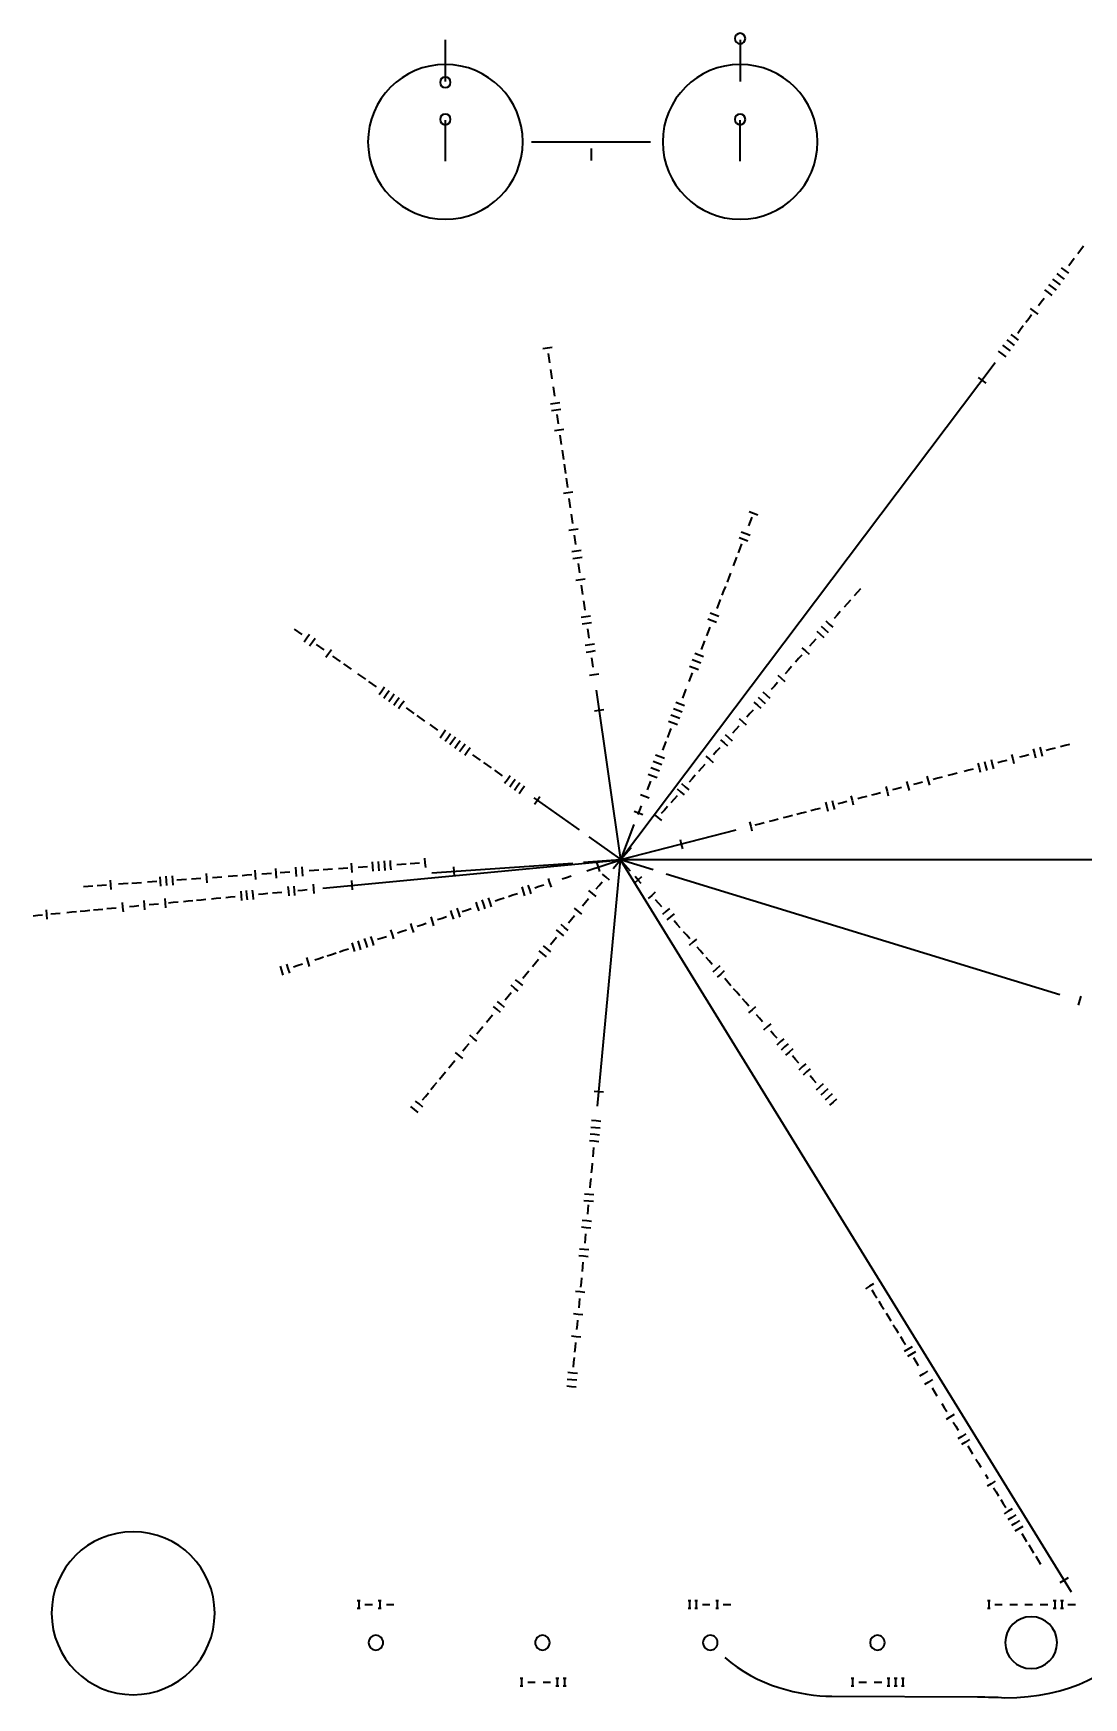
# Model space of a CAD drawing. Header units: inches. Extents: x -764 to 2449, y -1837 to 671.
# Drawn here: x -764 to 766, y -1837 to 587 of the extents above; entities that cross this region are included whole.
import ezdxf

# ---------------------------------------------------------------- set-up
doc = ezdxf.new("R2010")
doc.units = ezdxf.units.IN
doc.header["$MEASUREMENT"] = 0
doc.layers.add('Layer 1', color=7, linetype='Continuous')

# ---------------------------------------------------------------- blocks, each defined once
blk = doc.blocks.new('block 2')
at = {"layer": 'Layer 1', "color": 7, "lineweight": 35}
for points in [[(-164.2, 578), (-164.2, 517.1)], [(265.2, 578), (265.2, 517.1)], [(-163.9, 401.2), (-163.9, 460.7)], [(265.5, 401.2), (265.5, 460.7)], [(-38.7, 429.2), (134.6, 429.2)], [(48, 419.5), (48, 402.3)], [(757.1, 266.9), (761.3, 272.4), (765.4, 277.9)], [(732.8, 246), (738.3, 241.9), (743.7, 237.8)], [(743.8, 249.2), (747.9, 254.6), (752, 260.1)], [(714.4, 221.7), (719.9, 217.5), (725.4, 213.4)], [(720.2, 229.4), (725.7, 225.2), (731.2, 221.1)], [(726.3, 237.5), (731.8, 233.4), (737.3, 229.2)], [(699.7, 190.8), (703.8, 196.3), (708, 201.7)], [(708.5, 213.8), (714, 209.7), (719.4, 205.6)], [(681.5, 166.7), (685.7, 172.2), (689.8, 177.6)], [(687.9, 186.6), (693.4, 182.4), (698.9, 178.3)], [(659.5, 148.8), (664.9, 144.7), (670.4, 140.6)], [(669.5, 150.7), (673.6, 156.2), (677.7, 161.7)], [(-22.2, 128.2), (-15.4, 129.2), (-8.6, 130.1)], [(641.1, 124.6), (646.6, 120.4), (652.1, 116.3)], [(647.5, 133), (653, 128.9), (658.5, 124.8)], [(653.5, 141), (659, 136.8), (664.5, 132.7)], [(-14.2, 120.8), (-13.3, 114), (-12.3, 107.2)], [(-11, 97.8), (-10, 91.1), (-9, 84.3)], [(636.6, 107.2), (90.8, -616.5)], [(612.1, 86.1), (617.5, 81.9), (623, 77.8)], [(-10.8, 47.8), (-4, 48.8), (2.8, 49.8)], [(-7.3, 72.3), (-6.3, 65.5), (-5.4, 58.7)], [(-9.4, 37.9), (-2.6, 38.9), (4.2, 39.9)], [(-1.6, 32.2), (-0.6, 25.4), (0.3, 18.6)], [(-5.2, 8.9), (1.6, 9.9), (8.4, 10.8)], [(2.7, 1.8), (3.7, -5), (4.7, -11.8)], [(5.8, -19.9), (6.8, -26.7), (7.7, -33.4)], [(8.7, -40.4), (9.7, -47.2), (10.7, -54)], [(11.6, -60.7), (12.6, -67.5), (13.6, -74.3)], [(7.8, -82.4), (14.6, -81.4), (21.4, -80.4)], [(15.8, -90.2), (16.8, -96.9), (17.8, -103.7)], [(19.1, -112.9), (20, -119.7), (21, -126.5)], [(282.4, -117.4), (280, -123.8), (277.5, -130.2)], [(278.2, -109.2), (284.6, -111.7), (291, -114.1)], [(15.5, -136.3), (22.3, -135.3), (29.1, -134.4)], [(23.5, -143.7), (24.4, -150.5), (25.4, -157.3)], [(266.9, -138.6), (273.3, -141), (279.7, -143.5)], [(19.9, -167.5), (26.7, -166.5), (33.5, -165.5)], [(267.4, -156.4), (265, -162.9), (262.5, -169.3)], [(263.7, -147.1), (270.1, -149.5), (276.5, -152)], [(21.4, -177.7), (28.2, -176.7), (35, -175.8)], [(29.4, -185.1), (30.3, -191.9), (31.3, -198.7)], [(260.1, -175.6), (257.6, -182), (255.2, -188.4)], [(25.8, -209), (32.6, -208.1), (39.4, -207.1)], [(33.8, -216.6), (34.8, -223.4), (35.8, -230.1)], [(251, -199.1), (248.6, -205.5), (246.2, -211.9)], [(37.1, -239.2), (38, -246), (39, -252.8)], [(236.3, -237.6), (233.8, -244), (231.4, -250.4)], [(243.7, -218.3), (241.2, -224.7), (238.8, -231.1)], [(425.8, -238.5), (421.2, -243.6), (416.7, -248.7)], [(440.6, -221.7), (436.1, -226.9), (431.5, -232)], [(33.6, -263.1), (40.3, -262.2), (47.1, -261.2)], [(218.1, -265.7), (224.5, -268.2), (230.9, -270.6)], [(221.6, -256.8), (228, -259.2), (234.4, -261.7)], [(411.1, -255), (406.6, -260.2), (402, -265.3)], [(-384.4, -280.4), (-373.2, -288.3)], [(-370, -299), (-366, -293.4), (-362.1, -287.8)], [(34.9, -272.9), (41.7, -272), (48.5, -271)], [(42.9, -280.2), (43.9, -287), (44.8, -293.8)], [(221, -277.5), (218.5, -283.9), (216.1, -290.3)], [(376.8, -283.4), (381.9, -288), (387.1, -292.5)], [(383.2, -276.2), (388.3, -280.7), (393.4, -285.3)], [(389.9, -268.6), (395.1, -273.1), (400.2, -277.7)], [(-361.8, -304.8), (-357.8, -299.2), (-353.9, -293.6)], [(-352.4, -303), (-341.2, -310.9)], [(-338.1, -321.5), (-334.2, -315.9), (-330.2, -310.3)], [(39.4, -303.9), (46.2, -302.9), (52.9, -302)], [(40.8, -313.9), (47.6, -312.9), (54.4, -311.9)], [(213.3, -297.5), (210.8, -303.9), (208.4, -310.3)], [(355.3, -307.7), (360.4, -312.2), (365.6, -316.8)], [(375.4, -295.3), (370.8, -300.5), (366.3, -305.6)], [(-328.6, -319.8), (-317.4, -327.7)], [(-312.6, -331), (-301.4, -338.9)], [(48.9, -322.5), (49.9, -329.3), (50.9, -336.1)], [(191.7, -334.6), (198.1, -337), (204.5, -339.5)], [(195.4, -324.9), (201.8, -327.4), (208.2, -329.8)], [(199, -315.6), (205.4, -318.1), (211.8, -320.6)], [(340.1, -335.2), (335.5, -340.3), (331, -345.5)], [(355, -318.4), (350.4, -323.5), (345.9, -328.6)], [(-291.9, -345.6), (-280.7, -353.6)], [(-276.2, -356.6), (-265, -364.6)], [(45.6, -347.7), (52.4, -346.7), (59.2, -345.8)], [(195.4, -344.2), (192.9, -350.6), (190.5, -357)], [(319.6, -358.3), (315.1, -363.4), (310.5, -368.5)], [(320, -347.5), (325.1, -352.1), (330.2, -356.6)], [(-260.7, -376), (-256.8, -370.4), (-252.8, -364.8)], [(-253.7, -381), (-249.8, -375.4), (-245.8, -369.8)], [(-246.4, -386.1), (-242.5, -380.5), (-238.5, -374.9)], [(-239.3, -391.1), (-235.4, -385.5), (-231.4, -379.9)], [(-232.2, -396.1), (-228.3, -390.5), (-224.3, -384.9)], [(55.7, -369.7), (90.8, -616.5)], [(171.6, -387), (178, -389.5), (184.4, -391.9)], [(186.2, -368), (183.8, -374.5), (181.3, -380.9)], [(285.2, -386.8), (290.3, -391.3), (295.5, -395.9)], [(291.5, -379.7), (296.6, -384.3), (301.7, -388.8)], [(298.3, -372), (303.4, -376.6), (308.6, -381.1)], [(-221.3, -395.4), (-210.2, -403.3)], [(-205.7, -406.4), (-194.5, -414.4)], [(53, -399.5), (59.8, -398.6), (66.6, -397.6)], [(164.5, -405.5), (170.9, -407.9), (177.3, -410.4)], [(168.1, -396.1), (174.5, -398.6), (180.9, -401)], [(263.9, -410.9), (269, -415.4), (274.1, -420)], [(284, -398.5), (279.5, -403.6), (274.9, -408.7)], [(-186.9, -419.6), (-175.7, -427.5)], [(-171.9, -438.7), (-167.9, -433), (-164, -427.4)], [(-164.4, -443.9), (-160.5, -438.3), (-156.5, -432.7)], [(164.2, -425.4), (161.7, -431.8), (159.3, -438.2)], [(161.1, -414.4), (167.5, -416.9), (173.9, -419.3)], [(243.3, -434.1), (248.5, -438.6), (253.6, -443.2)], [(263.4, -421.8), (258.8, -426.9), (254.3, -432)], [(-157.4, -448.8), (-153.5, -443.2), (-149.5, -437.6)], [(-150.4, -453.8), (-146.4, -448.2), (-142.5, -442.6)], [(-143.4, -458.7), (-139.4, -453.1), (-135.5, -447.5)], [(-135.7, -464.1), (-131.8, -458.5), (-127.8, -452.9)], [(157, -444.2), (154.5, -450.6), (152.1, -457)], [(235.5, -453.3), (230.9, -458.4), (226.4, -463.5)], [(236.6, -441.6), (241.8, -446.2), (246.9, -450.7)], [(692.1, -454.9), (693.8, -461.6), (695.5, -468.2)], [(701.8, -452.5), (703.5, -459.1), (705.2, -465.7)], [(724.2, -453.8), (717.6, -455.5), (711, -457.2)], [(745.1, -448.4), (738.5, -450.1), (731.8, -451.8)], [(-124.5, -463.6), (-113.3, -471.6)], [(-108.5, -474.9), (-97.3, -482.8)], [(135, -482.2), (141.4, -484.7), (147.8, -487.1)], [(138.6, -473), (145, -475.4), (151.4, -477.9)], [(142.1, -463.8), (148.5, -466.3), (154.9, -468.7)], [(213.9, -477.6), (209.4, -482.8), (204.8, -487.9)], [(215.4, -465.6), (220.5, -470.1), (225.7, -474.7)], [(604.8, -484.4), (598.2, -486.2), (591.6, -487.9)], [(611.6, -475.6), (613.3, -482.3), (615, -488.9)], [(621.1, -473.2), (622.8, -479.8), (624.5, -486.5)], [(630.7, -470.7), (632.4, -477.4), (634.1, -484)], [(653.8, -471.9), (647.1, -473.6), (640.5, -475.3)], [(660.6, -463), (662.3, -469.7), (664, -476.3)], [(685.5, -463.7), (678.9, -465.4), (672.2, -467.1)], [(-92.5, -486.2), (-81.3, -494.1)], [(-77.8, -505), (-73.8, -499.4), (-69.8, -493.8)], [(-70.4, -510.2), (-66.5, -504.6), (-62.5, -499)], [(-63.5, -515), (-59.5, -509.4), (-55.6, -503.8)], [(-56.6, -519.9), (-52.7, -514.3), (-48.7, -508.7)], [(134.8, -502), (132.4, -508.4), (129.9, -514.8)], [(131.4, -491.7), (137.8, -494.1), (144.2, -496.6)], [(180, -505.5), (185.1, -510.1), (190.3, -514.6)], [(199.9, -493.4), (195.4, -498.5), (190.8, -503.7)], [(507.7, -502.3), (509.4, -509), (511.2, -515.6)], [(530.8, -503.5), (524.1, -505.2), (517.5, -506.9)], [(537.4, -494.7), (539.1, -501.3), (540.9, -508)], [(559.7, -496), (553, -497.8), (546.4, -499.5)], [(581.2, -490.5), (574.5, -492.2), (567.9, -493.9)], [(-35.3, -526.5), (30.8, -573.1)], [(-34.2, -535.7), (-30.2, -530.1), (-26.3, -524.5)], [(120, -521.5), (126.4, -523.9), (132.8, -526.4)], [(173.4, -523.3), (168.9, -528.4), (164.3, -533.6)], [(173.4, -513), (178.5, -517.5), (183.7, -522.1)], [(389.6, -532.7), (391.3, -539.3), (393.1, -545.9)], [(399.1, -530.2), (400.8, -536.9), (402.5, -543.5)], [(420.8, -531.7), (414.1, -533.5), (407.5, -535.2)], [(426.5, -523.2), (428.2, -529.8), (429.9, -536.5)], [(449.7, -524.3), (443.1, -526), (436.5, -527.7)], [(469.9, -519.1), (463.3, -520.8), (456.7, -522.5)], [(477.6, -510), (479.3, -516.7), (481, -523.3)], [(500.3, -511.3), (493.7, -513), (487, -514.7)], [(110.7, -545.5), (117.1, -548), (123.5, -550.4)], [(121, -538), (118.5, -544.4), (116.1, -550.8)], [(140.2, -550.4), (145.4, -555), (150.5, -559.5)], [(159.5, -539), (154.9, -544.2), (150.4, -549.3)], [(320.8, -557.4), (314.2, -559.1), (307.5, -560.8)], [(341.3, -552.2), (334.7, -553.9), (328, -555.6)], [(361.2, -547), (354.6, -548.8), (347.9, -550.5)], [(381.6, -541.8), (375, -543.5), (368.3, -545.2)], [(110.6, -565), (90.8, -616.5)], [(259, -573.3), (90.8, -616.5)], [(278.9, -561.1), (280.6, -567.7), (282.3, -574.4)], [(300, -562.8), (293.3, -564.5), (286.7, -566.2)], [(44.9, -583), (89.9, -615)], [(106.3, -599), (90.8, -616.5)], [(177.7, -587.1), (179.4, -593.7), (181.1, -600.4)], [(-411.5, -629.4), (-411, -636.2), (-410.5, -643.1)], [(-382.6, -627.3), (-382.1, -634.2), (-381.6, -641)], [(-373.4, -626.7), (-372.9, -633.5), (-372.4, -640.4)], [(-342.4, -657.8), (90.8, -616.5)], [(-306.3, -628.9), (-313.2, -629.4), (-320, -629.9)], [(-301.3, -621.7), (-300.9, -628.5), (-300.4, -635.3)], [(-277.5, -626.9), (-284.4, -627.4), (-291.2, -627.8)], [(-270.8, -619.5), (-270.3, -626.4), (-269.8, -633.2)], [(-261.8, -618.9), (-261.3, -625.7), (-260.8, -632.6)], [(-253.1, -618.3), (-252.6, -625.1), (-252.2, -632)], [(-244.7, -617.7), (-244.3, -624.5), (-243.8, -631.4)], [(-221.2, -622.9), (-228.1, -623.4), (-234.9, -623.9)], [(-201.8, -621.6), (-208.6, -622), (-215.5, -622.5)], [(-194.3, -614.1), (-193.8, -621), (-193.3, -627.8)], [(-184, -635.8), (21.7, -621.4)], [(-152.1, -626.7), (-151.6, -633.5), (-151.1, -640.3)], [(90.9, -616.5), (36.9, -620.3)], [(41.8, -632.6), (90.8, -616.5)], [(60.8, -633.6), (58.7, -627), (56.6, -620.5)], [(57.4, -975.6), (90.8, -616.5)], [(80.5, -629.1), (90.8, -616.5)], [(747.7, -1683.6), (90.8, -616.5)], [(138.7, -631.2), (90.8, -616.5)], [(105.6, -633.3), (90.8, -616.5)], [(93.9, -616.2), (1291.9, -616.2)], [(-657.5, -653.5), (-664.3, -654), (-671.2, -654.5)], [(-652.2, -646.3), (-651.7, -653.1), (-651.2, -659.9)], [(-626.3, -651.3), (-633.2, -651.8), (-640, -652.3)], [(-606.9, -649.9), (-613.7, -650.4), (-620.6, -650.9)], [(-584.4, -648.4), (-591.2, -648.9), (-598, -649.4)], [(-579.9, -641.2), (-579.4, -648), (-578.9, -654.9)], [(-571.1, -640.6), (-570.6, -647.4), (-570.1, -654.2)], [(-562.1, -639.9), (-561.6, -646.8), (-561.2, -653.6)], [(-541.4, -645.3), (-548.3, -645.8), (-555.1, -646.3)], [(-520.3, -643.9), (-527.1, -644.4), (-534, -644.9)], [(-512.7, -636.5), (-512.2, -643.3), (-511.7, -650.2)], [(-489.5, -641.7), (-496.3, -642.2), (-503.2, -642.7)], [(-466.7, -640.1), (-473.5, -640.6), (-480.4, -641.1)], [(-446.2, -638.7), (-453.1, -639.2), (-459.9, -639.7)], [(-441.5, -631.5), (-441, -638.3), (-440.5, -645.2)], [(-417.6, -636.7), (-424.4, -637.2), (-431.3, -637.7)], [(-390.9, -634.8), (-397.8, -635.3), (-404.6, -635.8)], [(-348.6, -631.8), (-355.4, -632.3), (-362.3, -632.8)], [(-355.2, -665.9), (-355.8, -659), (-356.4, -652.2)], [(-328.6, -630.4), (-335.4, -630.9), (-342.3, -631.4)], [(-299.2, -660.5), (-299.8, -653.7), (-300.5, -646.9)], [(-39.1, -666.3), (-41.3, -659.8), (-43.4, -653.3)], [(-33.8, -657.3), (-27.3, -655.2), (-20.8, -653.1)], [(-9.6, -656.6), (-11.8, -650.1), (-13.9, -643.6)], [(5.9, -644.3), (12.5, -642.2), (19, -640)], [(55.7, -659.1), (60.1, -653.8), (64.5, -648.5)], [(75.1, -646.3), (69.9, -642), (64.6, -637.6)], [(121.7, -641.3), (116.6, -645.9), (111.4, -650.4)], [(121.3, -651.2), (116.8, -646.1), (112.3, -640.9)], [(157.5, -636.9), (730.8, -812.7)], [(-677.5, -654.9), (-684.4, -655.4), (-691.2, -655.9)], [(-633.1, -692.3), (-633.7, -685.5), (-634.4, -678.7)], [(-601.7, -689.4), (-602.3, -682.5), (-603, -675.7)], [(-571.2, -686.5), (-571.9, -679.6), (-572.5, -672.8)], [(-567.2, -679.2), (-560.4, -678.5), (-553.5, -677.9)], [(-545.6, -677.1), (-538.7, -676.5), (-531.9, -675.8)], [(-526.7, -675.3), (-519.9, -674.7), (-513.1, -674)], [(-504.9, -673.2), (-498.1, -672.6), (-491.2, -671.9)], [(-484.1, -671.3), (-477.2, -670.6), (-470.4, -670)], [(-460.5, -675.9), (-461.1, -669.1), (-461.8, -662.2)], [(-452.4, -675.1), (-453.1, -668.3), (-453.7, -661.5)], [(-443.6, -674.3), (-444.3, -667.5), (-444.9, -660.6)], [(-436.3, -666.7), (-429.4, -666.1), (-422.6, -665.4)], [(-416.1, -664.8), (-409.3, -664.1), (-402.5, -663.5)], [(-391.6, -669.3), (-392.2, -662.5), (-392.9, -655.7)], [(-383.2, -668.5), (-383.8, -661.7), (-384.5, -654.9)], [(-379, -661.3), (-372.2, -660.6), (-365.3, -660)], [(-115.1, -691.1), (-117.2, -684.6), (-119.3, -678.1)], [(-106, -688.2), (-108.1, -681.7), (-110.3, -675.1)], [(-97, -685.2), (-99.1, -678.7), (-101.2, -672.2)], [(-91.4, -676.2), (-84.9, -674.1), (-78.4, -671.9)], [(-72.2, -669.9), (-65.7, -667.7), (-59.1, -665.6)], [(-48.2, -669.3), (-50.3, -662.7), (-52.5, -656.2)], [(35.7, -683.4), (40.1, -678.1), (44.4, -672.9)], [(55.4, -670.2), (50.2, -665.9), (44.9, -661.5)], [(141.6, -663.9), (136.4, -668.5), (131.3, -673)], [(151.2, -685.3), (146.7, -680.1), (142.1, -675)], [(-764.3, -698), (-757.5, -697.3), (-750.7, -696.7)], [(-744, -702.9), (-744.7, -696.1), (-745.3, -689.3)], [(-739, -695.5), (-732.2, -694.9), (-725.4, -694.2)], [(-715.3, -693.3), (-708.4, -692.6), (-701.6, -692)], [(-695.9, -691.4), (-689, -690.8), (-682.2, -690.1)], [(-676.6, -689.6), (-669.8, -688.9), (-662.9, -688.3)], [(-657.2, -687.7), (-650.4, -687.1), (-643.6, -686.5)], [(-624.4, -684.6), (-617.5, -684), (-610.7, -683.3)], [(-595.4, -681.9), (-588.6, -681.2), (-581.8, -680.6)], [(-180.8, -712.7), (-182.9, -706.1), (-185, -699.6)], [(-175.4, -703.7), (-168.9, -701.6), (-162.4, -699.4)], [(-152, -703.2), (-154.2, -696.7), (-156.3, -690.2)], [(-142.6, -700.2), (-144.7, -693.6), (-146.9, -687.1)], [(-139.7, -692), (-133.2, -689.8), (-126.6, -687.7)], [(15.2, -708.3), (19.6, -703), (23.9, -697.7)], [(34.5, -695.7), (29.2, -691.3), (23.9, -687)], [(162.2, -687.5), (157.1, -692), (151.9, -696.5)], [(168.9, -695.1), (163.7, -699.6), (158.6, -704.1)], [(-239.2, -731.8), (-241.3, -725.3), (-243.5, -718.8)], [(-233.8, -722.8), (-227.2, -720.7), (-220.7, -718.5)], [(-210.2, -722.3), (-212.3, -715.8), (-214.4, -709.2)], [(-205, -713.4), (-198.4, -711.2), (-191.9, -709.1)], [(8.4, -727.3), (3.1, -722.9), (-2.1, -718.6)], [(14.9, -719.5), (9.6, -715.1), (4.3, -710.7)], [(178, -715.9), (173.5, -710.7), (169, -705.6)], [(191.9, -731.7), (187.4, -726.5), (182.9, -721.4)], [(-318.3, -750.5), (-311.8, -748.4), (-305.3, -746.2)], [(-295.8, -750.3), (-298, -743.8), (-300.1, -737.3)], [(-287.1, -747.5), (-289.2, -740.9), (-291.3, -734.4)], [(-277.4, -744.3), (-279.5, -737.8), (-281.7, -731.3)], [(-268.4, -741.4), (-270.5, -734.8), (-272.7, -728.3)], [(-263, -732.4), (-256.4, -730.2), (-249.9, -728.1)], [(-16.8, -758), (-22.1, -753.6), (-27.4, -749.2)], [(-10.7, -750.5), (-16, -746.2), (-21.3, -741.8)], [(-10.9, -740), (-6.5, -734.7), (-2.1, -729.4)], [(201.5, -732.3), (196.3, -736.8), (191.2, -741.3)], [(211.5, -754), (207, -748.9), (202.5, -743.7)], [(-400.2, -784.5), (-402.3, -778), (-404.4, -771.5)], [(-390.9, -781.5), (-393.1, -775), (-395.2, -768.4)], [(-385.2, -772.4), (-378.7, -770.3), (-372.2, -768.1)], [(-361.8, -771.9), (-363.9, -765.4), (-366, -758.9)], [(-354.5, -762.3), (-347.9, -760.2), (-341.4, -758)], [(-336.3, -756.4), (-329.8, -754.3), (-323.3, -752.1)], [(-37.1, -771.8), (-32.8, -766.5), (-28.4, -761.2)], [(224.7, -769), (220.1, -763.9), (215.6, -758.7)], [(235.7, -771.2), (230.5, -775.7), (225.4, -780.3)], [(-57.9, -807.9), (-63.2, -803.5), (-68.5, -799.1)], [(-51.4, -799.9), (-56.7, -795.5), (-62, -791.2)], [(-51.4, -789.1), (-47, -783.8), (-42.6, -778.5)], [(242, -778.4), (236.9, -783), (231.7, -787.5)], [(251.9, -800), (247.3, -794.9), (242.8, -789.7)], [(-77.8, -831.9), (-83, -827.5), (-88.3, -823.1)], [(-77.2, -820.4), (-72.8, -815.1), (-68.5, -809.9)], [(264.7, -814.7), (260.2, -809.6), (255.7, -804.4)], [(277.8, -829.6), (273.3, -824.5), (268.8, -819.3)], [(758.1, -828.2), (760.1, -821.6), (762.1, -815.1)], [(-104.3, -853.2), (-99.9, -847.9), (-95.5, -842.6)], [(-83.6, -839), (-88.9, -834.6), (-94.2, -830.2)], [(287.8, -830.7), (282.7, -835.2), (277.5, -839.7)], [(298, -852.6), (293.5, -847.5), (288.9, -842.3)], [(-118.2, -880.9), (-123.4, -876.6), (-128.7, -872.2)], [(-118.1, -870.1), (-113.7, -864.8), (-109.4, -859.5)], [(309.7, -855.5), (304.5, -860.1), (299.4, -864.6)], [(319, -876.6), (314.5, -871.4), (309.9, -866.3)], [(-138.5, -894.8), (-134.1, -889.5), (-129.7, -884.2)], [(328.9, -877.4), (323.7, -882), (318.6, -886.5)], [(335.2, -884.6), (330, -889.1), (324.9, -893.7)], [(341.8, -892.1), (336.6, -896.7), (331.5, -901.2)], [(-158.9, -919.6), (-154.5, -914.3), (-150.2, -909)], [(-138.8, -906), (-144.1, -901.6), (-149.4, -897.3)], [(350.6, -912.6), (346.1, -907.4), (341.5, -902.3)], [(360.8, -913.8), (355.6, -918.3), (350.5, -922.9)], [(367.2, -921.1), (362, -925.7), (356.9, -930.2)], [(-185.1, -951.4), (-180.8, -946.1), (-176.4, -940.8)], [(-172.7, -936.3), (-168.3, -931), (-163.9, -925.7)], [(376.1, -941.7), (371.6, -936.5), (367, -931.4)], [(386.4, -943), (381.2, -947.5), (376.1, -952)], [(-197.1, -976.7), (-202.4, -972.3), (-207.7, -968)], [(-197.5, -966.4), (-193.1, -961.2), (-188.8, -955.9)], [(52.6, -953.4), (59.4, -954), (66.2, -954.7)], [(392.9, -950.4), (387.7, -954.9), (382.6, -959.5)], [(399.2, -957.7), (394.1, -962.2), (388.9, -966.7)], [(405.8, -965.1), (400.7, -969.7), (395.5, -974.2)], [(-203.8, -984.9), (-209.1, -980.5), (-214.4, -976.1)], [(46.8, -1015.8), (53.6, -1016.5), (60.4, -1017.1)], [(47.7, -1005.9), (54.5, -1006.6), (61.3, -1007.2)], [(48.6, -995.8), (55.5, -996.5), (62.3, -997.1)], [(45.9, -1025.5), (52.7, -1026.1), (59.5, -1026.8)], [(51.8, -1035.7), (51.2, -1042.5), (50.5, -1049.3)], [(49.7, -1058.7), (49, -1065.6), (48.4, -1072.4)], [(47.6, -1080.9), (47, -1087.7), (46.3, -1094.5)], [(37.7, -1112.9), (44.6, -1113.5), (51.4, -1114.1)], [(38.7, -1103), (45.5, -1103.6), (52.3, -1104.3)], [(44, -1119.3), (43.4, -1126.1), (42.8, -1132.9)], [(34.1, -1151.4), (41, -1152), (47.8, -1152.7)], [(35.1, -1141.5), (41.9, -1142.1), (48.7, -1142.8)], [(40.1, -1161.3), (39.5, -1168.1), (38.9, -1174.9)], [(31.2, -1183.3), (38, -1183.9), (44.8, -1184.5)], [(30.3, -1193.1), (37.1, -1193.7), (43.9, -1194.3)], [(36.3, -1202.5), (35.6, -1209.4), (35, -1216.2)], [(34.1, -1225.4), (33.5, -1232.3), (32.9, -1239.1)], [(459.6, -1234.3), (453.8, -1237.9), (447.9, -1241.5)], [(25.4, -1245), (32.3, -1245.6), (39.1, -1246.2)], [(31.3, -1255.8), (30.7, -1262.6), (30.1, -1269.4)], [(456.9, -1243), (460.5, -1248.8), (464.1, -1254.7)], [(467.2, -1259.7), (470.8, -1265.6), (474.4, -1271.4)], [(22.4, -1277.7), (29.2, -1278.3), (36, -1278.9)], [(477.7, -1276.8), (481.3, -1282.6), (484.9, -1288.4)], [(28.3, -1287.4), (27.7, -1294.2), (27.1, -1301)], [(488.2, -1293.9), (491.8, -1299.7), (495.4, -1305.6)], [(19.4, -1310.2), (26.2, -1310.8), (33, -1311.4)], [(25.3, -1320), (24.7, -1326.8), (24.1, -1333.7)], [(498.8, -1311.1), (502.4, -1316.9), (506, -1322.8)], [(516, -1326), (510.2, -1329.6), (504.3, -1333.1)], [(520.5, -1333.2), (514.6, -1336.8), (508.8, -1340.4)], [(23.3, -1341.8), (22.7, -1348.6), (22, -1355.5)], [(517.5, -1341.5), (521.1, -1347.3), (524.7, -1353.2)], [(13.5, -1373), (20.3, -1373.7), (27.2, -1374.3)], [(14.4, -1363.2), (21.3, -1363.8), (28.1, -1364.4)], [(538, -1361.7), (532.1, -1365.2), (526.3, -1368.8)], [(545.5, -1373.8), (539.6, -1377.4), (533.8, -1381)], [(12.6, -1383), (19.4, -1383.7), (26.2, -1384.3)], [(544.7, -1385.7), (548.3, -1391.5), (551.9, -1397.4)], [(559, -1408.8), (562.6, -1414.6), (566.1, -1420.5)], [(576.8, -1424.7), (570.9, -1428.3), (565.1, -1431.9)], [(575.7, -1436), (579.3, -1441.8), (582.9, -1447.7)], [(594.2, -1453), (588.3, -1456.5), (582.5, -1460.1)], [(599.3, -1461.3), (593.5, -1464.9), (587.6, -1468.4)], [(596.7, -1470.2), (600.3, -1476), (603.9, -1481.9)], [(608.7, -1489.6), (612.3, -1495.4), (615.8, -1501.2)], [(622.6, -1512.2), (626.2, -1518.1)], [(636.6, -1521.9), (630.8, -1525.5), (624.9, -1529.1)], [(634.5, -1531.5), (638.1, -1537.3), (641.6, -1543.2)], [(644.9, -1548.4), (648.5, -1554.3), (652.1, -1560.1)], [(661.3, -1562), (655.5, -1565.6), (649.6, -1569.2)], [(666.7, -1570.9), (660.9, -1574.5), (655.1, -1578)], [(672, -1579.3), (666.1, -1582.9), (660.3, -1586.5)], [(677.1, -1587.7), (671.2, -1591.3), (665.4, -1594.8)], [(675.3, -1597.8), (678.9, -1603.6), (682.5, -1609.5)], [(685.5, -1614.4), (689.1, -1620.2), (692.6, -1626.1)], [(695.7, -1631), (699.3, -1636.8), (702.9, -1642.7)], [(742.8, -1662.7), (736.9, -1666.3), (731.1, -1669.9)], [(-292.5, -1695.7), (-288.3, -1695.7)], [(-290.4, -1696), (-290.4, -1706.9)], [(-261.9, -1695.7), (-257.8, -1695.7)], [(-259.8, -1696), (-259.8, -1706.9)], [(189.5, -1695.7), (193.6, -1695.7)], [(191.6, -1696), (191.6, -1706.9)], [(199, -1695.7), (203.1, -1695.7)], [(201.1, -1696), (201.1, -1706.9)], [(229.6, -1695.7), (233.8, -1695.7)], [(231.7, -1696), (231.7, -1706.9)], [(625.4, -1695.7), (629.6, -1695.7)], [(627.5, -1696), (627.5, -1706.9)], [(721.4, -1695.7), (725.6, -1695.7)], [(723.5, -1696), (723.5, -1706.9)], [(731.8, -1695.7), (736, -1695.7)], [(733.9, -1696), (733.9, -1706.9)], [(-292.5, -1707), (-288.3, -1707)], [(-281.2, -1701.4), (-270.2, -1701.4)], [(-261.9, -1707), (-257.8, -1707)], [(-250, -1701.4), (-239, -1701.4)], [(189.5, -1707), (193.6, -1707)], [(199, -1707), (203.1, -1707)], [(210.2, -1701.4), (221.2, -1701.4)], [(229.6, -1707), (233.8, -1707)], [(240.7, -1701.4), (251.7, -1701.4)], [(625.4, -1707), (629.6, -1707)], [(636, -1701.4), (647, -1701.4)], [(658.1, -1701.4), (669.1, -1701.4)], [(680, -1701.4), (691, -1701.4)], [(702.2, -1701.4), (713.2, -1701.4)], [(721.4, -1707), (725.6, -1707)], [(731.8, -1707), (736, -1707)], [(742.6, -1701.4), (753.5, -1701.4)], [(-55.3, -1808.7), (-51.2, -1808.7)], [(-53.2, -1808.9), (-53.2, -1819.9)], [(-44, -1814.4), (-33.1, -1814.4)], [(-21.7, -1814.4), (-10.8, -1814.4)], [(-3.2, -1808.7), (1, -1808.7)], [(-1.1, -1808.9), (-1.1, -1819.9)], [(7.4, -1808.7), (11.6, -1808.7)], [(9.5, -1808.9), (9.5, -1819.9)], [(426.8, -1808.7), (431, -1808.7)], [(428.9, -1808.9), (428.9, -1819.9)], [(438.1, -1814.4), (449.1, -1814.4)], [(460.4, -1814.4), (471.4, -1814.4)], [(479.2, -1808.7), (483.3, -1808.7)], [(481.2, -1808.9), (481.2, -1819.9)], [(489.7, -1808.7), (493.8, -1808.7)], [(491.7, -1808.9), (491.7, -1819.9)], [(500.1, -1808.7), (504.3, -1808.7)], [(502.2, -1808.9), (502.2, -1819.9)], [(-55.3, -1819.9), (-51.2, -1819.9)], [(-3.2, -1819.9), (1, -1819.9)], [(7.4, -1819.9), (11.6, -1819.9)], [(426.8, -1819.9), (431, -1819.9)], [(479.2, -1819.9), (483.3, -1819.9)], [(489.7, -1819.9), (493.8, -1819.9)], [(500.1, -1819.9), (504.3, -1819.9)]]:
    blk.add_lwpolyline(points, dxfattribs=at)
for points, knots in [([(272.9, 579.8), (272.9, 575.5), (269.5, 572.1), (265.2, 572.1), (261, 572.1), (257.5, 575.5), (257.5, 579.8), (257.5, 584), (261, 587.5), (265.2, 587.5), (269.5, 587.5), (272.9, 584), (272.9, 579.8)], [0, 0, 0, 0, 1, 1, 1, 2, 2, 2, 3, 3, 3, 4, 4, 4, 4]), ([(-51.4, 429.2), (-51.4, 367), (-101.9, 316.5), (-164.1, 316.5), (-226.4, 316.5), (-276.9, 366.9), (-276.9, 429.2), (-276.9, 429.2), (-276.9, 429.2), (-276.9, 429.2), (-276.9, 491.5), (-226.4, 542), (-164.2, 542), (-101.9, 542), (-51.4, 491.5), (-51.4, 429.3), (-51.4, 429.2), (-51.4, 429.2), (-51.4, 429.2)], [0, 0, 0, 0, 1, 1, 1, 2, 2, 2, 3, 3, 3, 4, 4, 4, 5, 5, 5, 6, 6, 6, 6]), ([(378, 429.2), (378, 367), (327.5, 316.5), (265.2, 316.5), (203, 316.5), (152.5, 366.9), (152.5, 429.2), (152.5, 429.2), (152.5, 429.2), (152.5, 429.2), (152.5, 491.5), (202.9, 542), (265.2, 542), (327.5, 542), (377.9, 491.5), (378, 429.3), (378, 429.2), (378, 429.2), (378, 429.2)], [0, 0, 0, 0, 1, 1, 1, 2, 2, 2, 3, 3, 3, 4, 4, 4, 5, 5, 5, 6, 6, 6, 6]), ([(-156.5, 516), (-156.5, 511.7), (-159.9, 508.3), (-164.2, 508.3), (-168.4, 508.3), (-171.9, 511.7), (-171.9, 516), (-171.9, 520.2), (-168.4, 523.7), (-164.2, 523.7), (-159.9, 523.7), (-156.5, 520.2), (-156.5, 516)], [0, 0, 0, 0, 1, 1, 1, 2, 2, 2, 3, 3, 3, 4, 4, 4, 4]), ([(-156.5, 462.1), (-156.5, 457.8), (-159.9, 454.3), (-164.2, 454.3), (-168.4, 454.3), (-171.9, 457.8), (-171.9, 462.1), (-171.9, 466.3), (-168.4, 469.8), (-164.2, 469.8), (-159.9, 469.8), (-156.5, 466.3), (-156.5, 462.1)], [0, 0, 0, 0, 1, 1, 1, 2, 2, 2, 3, 3, 3, 4, 4, 4, 4]), ([(272.9, 462.1), (272.9, 457.8), (269.5, 454.3), (265.2, 454.3), (261, 454.3), (257.5, 457.8), (257.5, 462.1), (257.5, 466.3), (261, 469.8), (265.2, 469.8), (269.5, 469.8), (272.9, 466.3), (272.9, 462.1)], [0, 0, 0, 0, 1, 1, 1, 2, 2, 2, 3, 3, 3, 4, 4, 4, 4]), ([(242.9, -1778.5), (288.5, -1820.1), (354.7, -1835), (398.7, -1835), (398.7, -1835), (611, -1836.1), (611, -1836.1), (626.5, -1836.1), (637.4, -1836.3), (650.6, -1837.2), (840.1, -1837.2), (910.5, -1691.7), (926.9, -1546.7)], [0, 0, 0, 0, 1, 1, 1, 2, 2, 2, 3, 3, 3, 4, 4, 4, 4]), ([(-500.1, -1714.1), (-500.1, -1779.7), (-553.2, -1832.9), (-618.8, -1832.9), (-684.4, -1832.9), (-737.6, -1779.8), (-737.6, -1714.2), (-737.6, -1714.2), (-737.6, -1714.2), (-737.6, -1714.1), (-737.6, -1648.6), (-684.4, -1595.4), (-618.9, -1595.4), (-553.3, -1595.4), (-500.1, -1648.5), (-500.1, -1714.1), (-500.1, -1714.1), (-500.1, -1714.1), (-500.1, -1714.1)], [0, 0, 0, 0, 1, 1, 1, 2, 2, 2, 3, 3, 3, 4, 4, 4, 5, 5, 5, 6, 6, 6, 6]), ([(726.9, -1757), (726.9, -1777.9), (710, -1794.8), (689.1, -1794.8), (668.2, -1794.8), (651.3, -1777.9), (651.3, -1757), (651.3, -1757), (651.3, -1757), (651.3, -1757), (651.2, -1736.1), (668.2, -1719.2), (689.1, -1719.2), (709.9, -1719.2), (726.9, -1736.1), (726.9, -1757), (726.9, -1757), (726.9, -1757), (726.9, -1757)], [0, 0, 0, 0, 1, 1, 1, 2, 2, 2, 3, 3, 3, 4, 4, 4, 5, 5, 5, 6, 6, 6, 6]), ([(-254.7, -1757), (-254.7, -1762.9), (-259.5, -1767.8), (-265.5, -1767.8), (-271.4, -1767.8), (-276.2, -1762.9), (-276.2, -1757), (-276.2, -1757), (-276.2, -1757), (-276.2, -1757), (-276.2, -1751), (-271.4, -1746.2), (-265.5, -1746.2), (-259.5, -1746.2), (-254.7, -1751), (-254.7, -1757), (-254.7, -1757), (-254.7, -1757), (-254.7, -1757)], [0, 0, 0, 0, 1, 1, 1, 2, 2, 2, 3, 3, 3, 4, 4, 4, 5, 5, 5, 6, 6, 6, 6]), ([(-11.9, -1757), (-11.9, -1762.9), (-16.7, -1767.8), (-22.6, -1767.8), (-28.6, -1767.8), (-33.4, -1762.9), (-33.4, -1757), (-33.4, -1757), (-33.4, -1757), (-33.4, -1757), (-33.4, -1751), (-28.6, -1746.2), (-22.6, -1746.2), (-16.7, -1746.2), (-11.9, -1751), (-11.9, -1757), (-11.9, -1757), (-11.9, -1757), (-11.9, -1757)], [0, 0, 0, 0, 1, 1, 1, 2, 2, 2, 3, 3, 3, 4, 4, 4, 5, 5, 5, 6, 6, 6, 6]), ([(232.4, -1757), (232.4, -1762.9), (227.6, -1767.8), (221.6, -1767.8), (215.7, -1767.8), (210.9, -1762.9), (210.9, -1757), (210.9, -1757), (210.9, -1757), (210.9, -1757), (210.9, -1751), (215.7, -1746.2), (221.6, -1746.2), (227.6, -1746.2), (232.4, -1751), (232.4, -1757), (232.4, -1757), (232.4, -1757), (232.4, -1757)], [0, 0, 0, 0, 1, 1, 1, 2, 2, 2, 3, 3, 3, 4, 4, 4, 5, 5, 5, 6, 6, 6, 6]), ([(475.9, -1757), (475.9, -1762.9), (471.1, -1767.8), (465.1, -1767.8), (459.2, -1767.8), (454.4, -1762.9), (454.4, -1757), (454.4, -1757), (454.4, -1757), (454.4, -1757), (454.4, -1751), (459.2, -1746.2), (465.1, -1746.2), (471.1, -1746.2), (475.9, -1751), (475.9, -1757), (475.9, -1757), (475.9, -1757), (475.9, -1757)], [0, 0, 0, 0, 1, 1, 1, 2, 2, 2, 3, 3, 3, 4, 4, 4, 5, 5, 5, 6, 6, 6, 6])]:
    blk.add_open_spline(points, degree=3, knots=knots, dxfattribs=at)

msp = doc.modelspace()

# ---------------------------------------------------------------- block references
at = {"layer": 'Layer 1'}
msp.add_blockref('block 2', (0, 0), dxfattribs=at)

doc.saveas('drawing.dxf')
